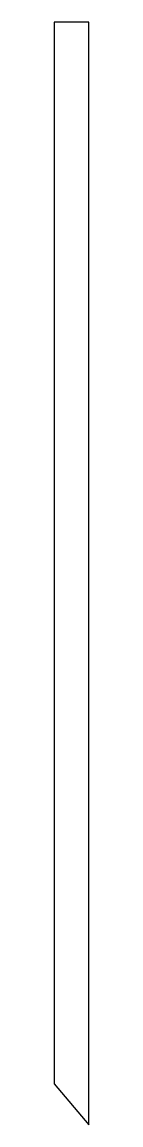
# Model space of a CAD drawing. Header units: centimetres. Extents: x -0.18 to 0, y 3.4 to 9.17.
import ezdxf

# ---------------------------------------------------------------- set-up
doc = ezdxf.new("R2010")
doc.units = ezdxf.units.CM
doc.layers.get('0').update_dxf_attribs({"linetype": 'CONTINUOUS'})

msp = doc.modelspace()

# ---------------------------------------------------------------- linework, layer by layer
msp.add_lwpolyline([(-0.18, 9.17), (-0.18, 3.6178), (0, 3.4033), (0, 9.17)], close=True)

doc.saveas('drawing.dxf')
